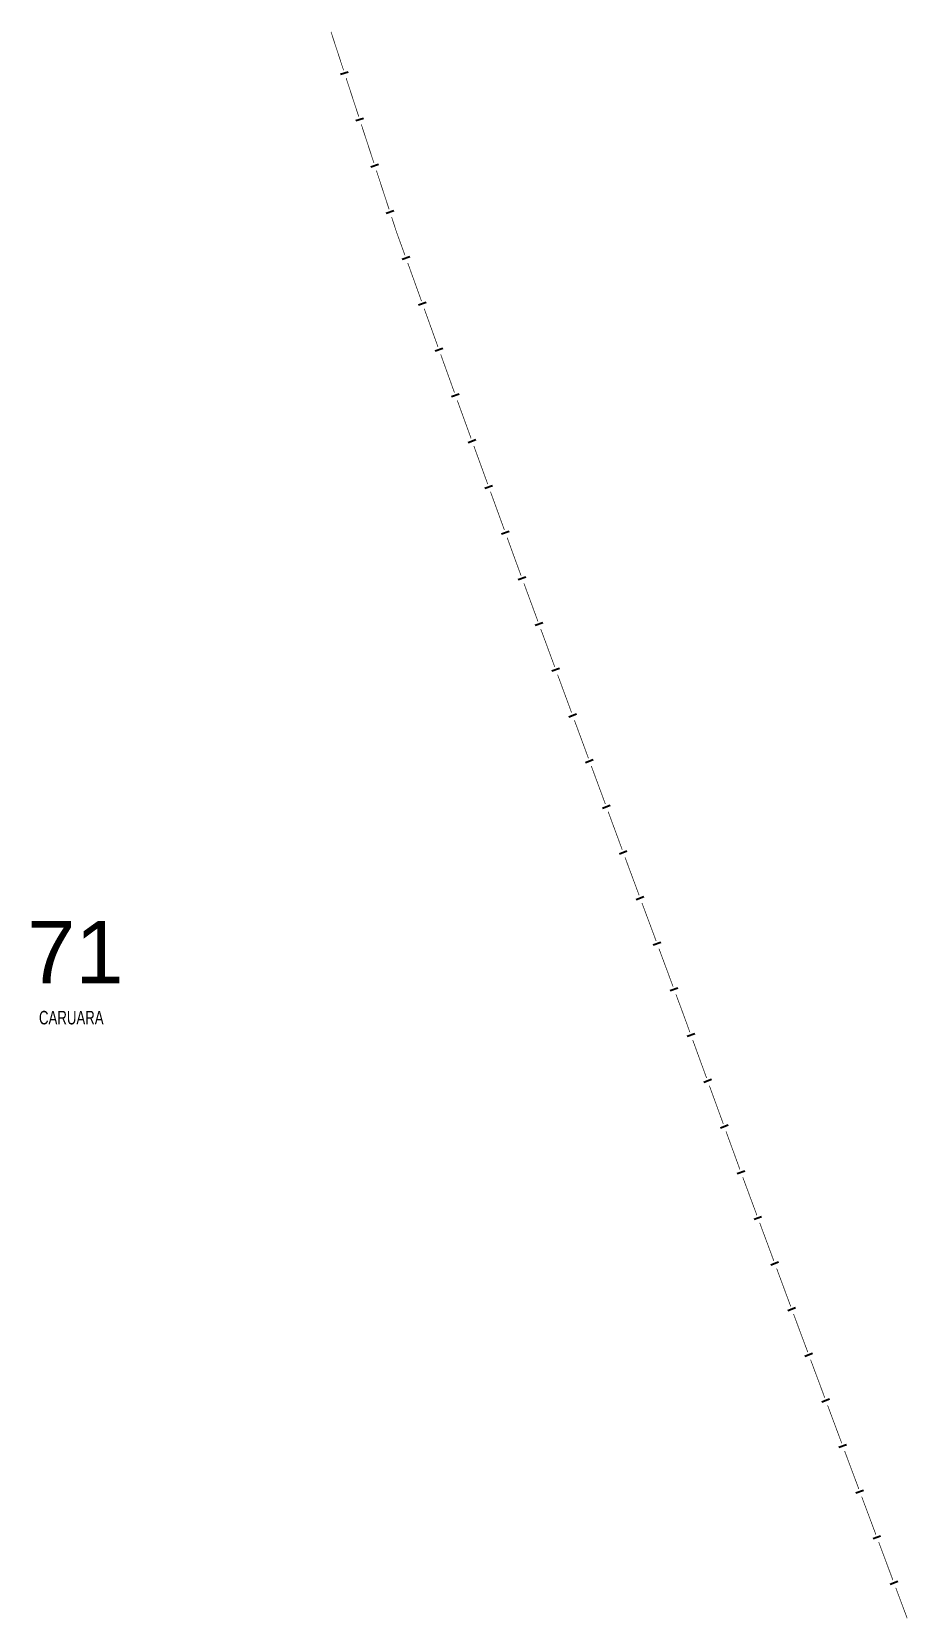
# Model space of a CAD drawing. Extents: x 210853 to 212686, y 4878863 to 4882037.
# Drawn here: x 212236 to 212560, y 4880868 to 4881451 of the extents above; entities that cross this region are included whole.
import ezdxf

# ---------------------------------------------------------------- set-up
doc = ezdxf.new("R2010")
doc.units = 0
doc.header["$LTSCALE"] = 1.5
doc.header["$MEASUREMENT"] = 0
doc.layers.add('LM-LIM-SETORES-BAIRROS', color=250, linetype='CONTINUOUS')
doc.layers.add('LM-TXT-LSB', color=7, linetype='CONTINUOUS')
doc.styles.add('ARIAL', font='ARIAL.SHX')
doc.styles.add('SWIS', font='swissko.ttf')

msp = doc.modelspace()

# ---------------------------------------------------------------- linework, layer by layer
at = {"layer": 'LM-LIM-SETORES-BAIRROS', "const_width": 0.25}
for points in [[(212346.706868, 4881450.458399), (212351.37617, 4881436.203658)], [(212352.310031, 4881433.35271), (212356.979333, 4881419.09797)], [(212357.913194, 4881416.247022), (212362.582496, 4881401.992282)], [(212363.516357, 4881399.141334), (212368.185659, 4881384.886594)], [(212369.11952, 4881382.035646), (212370.675954, 4881377.284066)], [(212370.675954, 4881377.284066), (212370.970057, 4881376.38621)], [(212370.970057, 4881376.38621), (212374.062332, 4881367.875362)], [(212375.086806, 4881365.055708), (212375.769789, 4881363.175938)], [(212375.769789, 4881363.175938), (212375.881288, 4881362.869061)], [(212375.881288, 4881362.869061), (212380.178982, 4881350.946506)], [(212381.196308, 4881348.124265), (212386.282941, 4881334.013058)], [(212387.300267, 4881331.190816), (212392.3869, 4881317.079609)], [(212393.404226, 4881314.257368), (212393.606938, 4881313.695009)], [(212393.606938, 4881313.695009), (212398.532713, 4881300.161321)], [(212399.558758, 4881297.342237), (212404.688982, 4881283.246819)], [(212405.715027, 4881280.427736), (212410.845251, 4881266.332318)], [(212411.871296, 4881263.513235), (212414.607415, 4881255.995679)], [(212414.607415, 4881255.995679), (212414.925242, 4881255.122442)], [(212414.925242, 4881255.122442), (212417.026951, 4881249.427137)], [(212418.065563, 4881246.61266), (212423.258624, 4881232.540271)], [(212424.297237, 4881229.725793), (212429.490298, 4881215.653405)], [(212430.52891, 4881212.838927), (212435.029563, 4881200.642857)], [(212435.029563, 4881200.642857), (212435.29372, 4881199.927033)], [(212435.29372, 4881199.927033), (212435.722646, 4881198.766788)], [(212436.762895, 4881195.952915), (212441.964139, 4881181.883549)], [(212443.004388, 4881179.069676), (212448.205632, 4881165.00031)], [(212449.245881, 4881162.186437), (212454.447126, 4881148.117071)], [(212455.487374, 4881145.303198), (212456.180874, 4881143.427282)], [(212456.180874, 4881143.427282), (212456.400951, 4881142.831973)], [(212456.400951, 4881142.831973), (212460.711356, 4881131.242263)], [(212461.757121, 4881128.430435), (212466.985947, 4881114.371296)], [(212468.031712, 4881111.559468), (212473.260537, 4881097.50033)], [(212474.306303, 4881094.688502), (212476.746421, 4881088.127571)], [(212476.746421, 4881088.127571), (212477.086038, 4881087.214418)], [(212477.086038, 4881087.214418), (212479.49289, 4881080.613808)], [(212480.520619, 4881077.795338), (212485.659266, 4881063.702989)], [(212486.686996, 4881060.884519), (212491.825642, 4881046.79217)], [(212492.853372, 4881043.9737), (212497.649442, 4881030.82084)], [(212497.649442, 4881030.82084), (212497.982197, 4881029.908286)], [(212497.982197, 4881029.908286), (212497.992178, 4881029.881409)], [(212499.036601, 4881027.069083), (212504.258716, 4881013.00745)], [(212505.303139, 4881010.195123), (212510.525254, 4880996.133491)], [(212511.569677, 4880993.321164), (212516.791792, 4880979.259531)], [(212517.836215, 4880976.447205), (212518.184356, 4880975.509763)], [(212518.184356, 4880975.509763), (212518.245138, 4880975.346093)], [(212518.245138, 4880975.346093), (212523.08034, 4880962.393767)], [(212524.129538, 4880959.583219), (212529.375533, 4880945.530477)], [(212530.424732, 4880942.719929), (212535.670726, 4880928.667188)], [(212536.719925, 4880925.856639), (212538.46859, 4880921.172392)], [(212538.46859, 4880921.172392), (212538.613617, 4880920.783901)], [(212538.613617, 4880920.783901), (212541.973832, 4880911.806855)], [(212543.025507, 4880908.997233), (212548.283883, 4880894.94912)], [(212549.335558, 4880892.139497), (212554.593935, 4880878.091384)], [(212555.64561, 4880875.281762), (212559.852311, 4880864.043271)]]:
    msp.add_lwpolyline(points, dxfattribs=at)
at = {"layer": 'LM-LIM-SETORES-BAIRROS'}
for points in [[(212350.261983, 4881434.786412), (212353.112931, 4881435.720273)], [(212355.865146, 4881417.680724), (212358.716094, 4881418.614585)], [(212361.468309, 4881400.575036), (212364.319257, 4881401.508897)], [(212367.071472, 4881383.469348), (212369.92242, 4881384.403208)], [(212372.993996, 4881366.42324), (212375.81365, 4881367.447715)], [(212379.10697, 4881349.497096), (212381.929211, 4881350.514423)], [(212385.210929, 4881332.563647), (212388.03317, 4881333.580974)], [(212391.314888, 4881315.630199), (212394.137129, 4881316.647525)], [(212397.465186, 4881298.708604), (212400.28427, 4881299.734649)], [(212403.621455, 4881281.794103), (212406.440539, 4881282.820147)], [(212409.777724, 4881264.879601), (212412.596808, 4881265.905646)], [(212415.965916, 4881247.969672), (212418.780394, 4881249.008284)], [(212422.19759, 4881231.082806), (212425.012067, 4881232.121418)], [(212428.429263, 4881214.19594), (212431.243741, 4881215.234552)], [(212434.662459, 4881197.308706), (212437.476332, 4881198.348955)], [(212440.903952, 4881180.425467), (212443.717825, 4881181.465716)], [(212447.145445, 4881163.542228), (212449.959319, 4881164.582477)], [(212453.386939, 4881146.658989), (212456.200812, 4881147.699238)], [(212459.65403, 4881129.782104), (212462.465858, 4881130.827869)], [(212465.928621, 4881112.911138), (212468.740449, 4881113.956903)], [(212472.203212, 4881096.040171), (212475.01504, 4881097.085936)], [(212478.426232, 4881079.160453), (212481.244702, 4881080.188183)], [(212484.592608, 4881062.249634), (212487.411078, 4881063.277363)], [(212490.758984, 4881045.338815), (212493.577454, 4881046.366544)], [(212496.934156, 4881028.421755), (212499.746482, 4881029.466178)], [(212503.200694, 4881011.547796), (212506.01302, 4881012.592219)], [(212509.467232, 4880994.673837), (212512.279558, 4880995.71826)], [(212515.73377, 4880977.799878), (212518.546096, 4880978.844301)], [(212522.024798, 4880960.932318), (212524.835347, 4880961.981517)], [(212528.319992, 4880944.069028), (212531.13054, 4880945.118227)], [(212534.615185, 4880927.205739), (212537.425733, 4880928.254938)], [(212540.919579, 4880910.344477), (212543.729201, 4880911.396152)], [(212547.22963, 4880893.486741), (212550.039253, 4880894.538417)], [(212553.539682, 4880876.629006), (212556.349304, 4880877.680681)]]:
    msp.add_lwpolyline(points, dxfattribs=at)

# ---------------------------------------------------------------- texts
at = {"layer": 'LM-TXT-LSB', "style": 'SWIS'}
msp.add_text('71', height=23, dxfattribs=at).set_placement((212234.262959, 4881098.751484))
at = {"layer": 'LM-TXT-LSB', "style": 'ARIAL', "width": 0.7}
msp.add_text('CARUARA', height=5, dxfattribs=at).set_placement((212238.673204, 4881083.547743))

doc.saveas('drawing.dxf')
